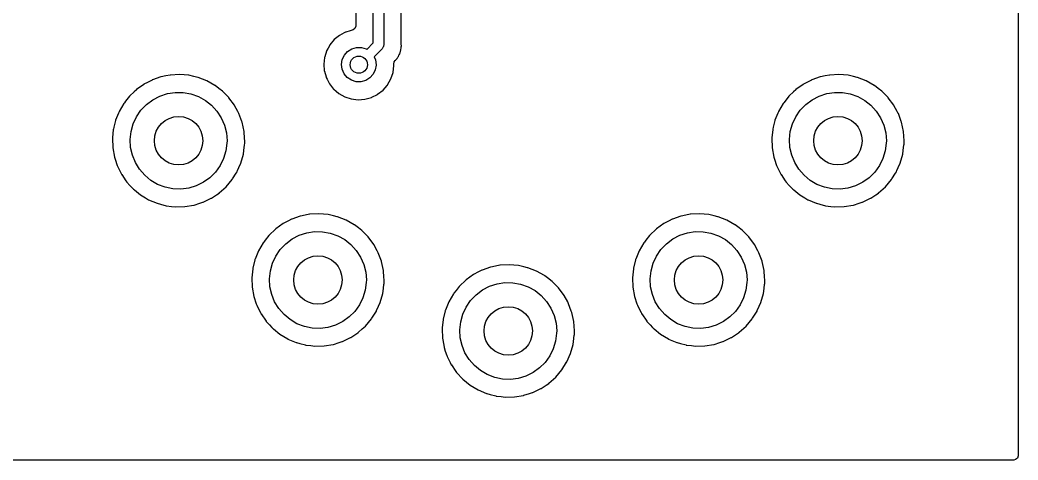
# Model space of a CAD drawing. Extents: x 87 to 209, y -135 to -60.
# Drawn here: x 179.95 to 208.79, y -135.23 to -122.51 of the extents above; entities that cross this region are included whole.
import ezdxf

# ---------------------------------------------------------------- set-up
doc = ezdxf.new("R2010")
doc.units = 0
doc.layers.add('BLACK', color=7, linetype='CONTINUOUS')

msp = doc.modelspace()

# ---------------------------------------------------------------- linework, layer by layer
at = {"layer": 'BLACK', "linetype": 'CONTINUOUS'}
for p, q in [((208.787, -60.1773), (208.787, -135.108)), ((190.156, -123.175), (190.156, -86.6613)), ((190.456, -86.7234), (190.456, -123.237)), ((189.647, -112.77), (189.647, -122.687)), ((190.964, -123.2), (190.964, -118.832)), ((189.483, -122.829), (189.358, -122.865)), ((189.542, -122.811), (189.483, -122.829)), ((189.548, -122.809), (189.542, -122.811)), ((189.542, -122.811), (189.542, -122.811)), ((189.549, -122.809), (189.548, -122.809)), ((189.573, -122.801), (189.549, -122.809)), ((189.627, -122.755), (189.573, -122.801)), ((189.647, -122.687), (189.627, -122.755)), ((189.029, -123.081), (188.902, -123.232)), ((189.183, -122.957), (189.029, -123.081)), ((189.319, -122.886), (189.183, -122.957)), ((189.353, -122.868), (189.319, -122.886)), ((189.358, -122.865), (189.353, -122.868)), ((189.353, -122.868), (189.353, -122.868)), ((188.805, -123.411), (188.753, -123.575)), ((188.807, -123.406), (188.805, -123.411)), ((188.805, -123.411), (188.805, -123.411)), ((188.849, -123.328), (188.807, -123.406)), ((188.899, -123.238), (188.849, -123.328)), ((188.902, -123.232), (188.899, -123.238)), ((188.899, -123.238), (188.899, -123.238)), ((189.32, -123.53), (189.414, -123.424)), ((189.414, -123.424), (189.534, -123.348)), ((189.534, -123.348), (189.67, -123.309)), ((189.67, -123.309), (189.812, -123.31)), ((189.812, -123.31), (189.948, -123.351)), ((189.948, -123.351), (189.967, -123.364)), ((189.967, -123.364), (190.156, -123.175)), ((190.412, -123.343), (190.178, -123.577)), ((190.421, -123.326), (190.412, -123.343)), ((190.435, -123.312), (190.421, -123.326)), ((190.441, -123.293), (190.435, -123.312)), ((190.45, -123.276), (190.441, -123.293)), ((190.456, -123.237), (190.45, -123.256)), ((190.45, -123.256), (190.45, -123.276)), ((190.934, -123.442), (190.943, -123.422)), ((190.943, -123.422), (190.95, -123.377)), ((190.95, -123.377), (190.953, -123.365)), ((190.953, -123.365), (190.962, -123.328)), ((190.962, -123.328), (190.964, -123.32)), ((190.965, -123.212), (190.964, -123.2)), ((190.964, -123.299), (190.966, -123.279)), ((190.964, -123.32), (190.964, -123.299)), ((190.969, -123.258), (190.965, -123.212)), ((190.966, -123.279), (190.968, -123.266)), ((190.968, -123.266), (190.969, -123.258)), ((188.747, -123.594), (188.725, -123.791)), ((188.753, -123.575), (188.747, -123.594)), ((189.238, -123.799), (189.26, -123.659)), ((189.26, -123.659), (189.32, -123.53)), ((190.178, -123.577), (190.218, -123.664)), ((190.218, -123.664), (190.238, -123.805)), ((190.75, -123.789), (190.763, -123.72)), ((190.763, -123.72), (190.786, -123.688)), ((190.786, -123.688), (190.8, -123.674)), ((190.8, -123.674), (190.803, -123.67)), ((190.803, -123.67), (190.811, -123.661)), ((190.811, -123.661), (190.82, -123.652)), ((190.82, -123.652), (190.842, -123.627)), ((190.842, -123.627), (190.847, -123.619)), ((190.847, -123.619), (190.853, -123.609)), ((190.853, -123.609), (190.864, -123.592)), ((190.864, -123.592), (190.872, -123.581)), ((190.872, -123.581), (190.877, -123.575)), ((190.877, -123.575), (190.88, -123.568)), ((190.88, -123.568), (190.895, -123.533)), ((190.895, -123.533), (190.9, -123.522)), ((190.9, -123.522), (190.919, -123.489)), ((190.919, -123.489), (190.923, -123.482)), ((190.919, -123.489), (190.919, -123.489)), ((190.923, -123.482), (190.928, -123.461)), ((190.928, -123.461), (190.934, -123.442)), ((188.725, -123.791), (188.725, -123.797)), ((188.725, -123.797), (188.74, -123.969)), ((188.74, -123.969), (188.741, -123.988)), ((188.741, -123.988), (188.743, -123.994)), ((188.743, -123.994), (188.79, -124.157)), ((189.256, -123.939), (189.238, -123.799)), ((189.314, -124.069), (189.256, -123.939)), ((190.214, -123.957), (190.153, -124.084)), ((190.238, -123.817), (190.214, -123.957)), ((190.238, -123.805), (190.238, -123.817)), ((190.726, -124.029), (190.751, -123.833)), ((190.751, -123.805), (190.75, -123.789)), ((190.751, -123.833), (190.751, -123.805)), ((183.766, -124.249), (183.631, -124.319)), ((183.77, -124.247), (183.766, -124.249)), ((183.766, -124.249), (183.766, -124.249)), ((183.774, -124.245), (183.77, -124.247)), ((184.021, -124.159), (183.774, -124.245)), ((183.774, -124.245), (183.774, -124.245)), ((184.025, -124.157), (184.021, -124.159)), ((184.029, -124.156), (184.025, -124.157)), ((184.158, -124.131), (184.029, -124.156)), ((184.029, -124.156), (184.029, -124.156)), ((184.29, -124.105), (184.158, -124.131)), ((184.294, -124.104), (184.29, -124.105)), ((184.555, -124.09), (184.294, -124.104)), ((184.294, -124.104), (184.294, -124.104)), ((184.56, -124.09), (184.555, -124.09)), ((184.555, -124.09), (184.555, -124.09)), ((184.829, -124.113), (184.56, -124.09)), ((184.975, -124.147), (184.829, -124.113)), ((185.088, -124.173), (184.975, -124.147)), ((185.092, -124.174), (185.088, -124.173)), ((185.088, -124.173), (185.088, -124.173)), ((185.344, -124.272), (185.092, -124.174)), ((185.58, -124.404), (185.344, -124.272)), ((188.79, -124.157), (188.796, -124.178)), ((188.796, -124.178), (188.82, -124.225)), ((188.82, -124.225), (188.86, -124.303)), ((188.86, -124.303), (188.886, -124.354)), ((189.405, -124.178), (189.314, -124.069)), ((189.523, -124.256), (189.405, -124.178)), ((189.658, -124.298), (189.523, -124.256)), ((189.8, -124.301), (189.658, -124.298)), ((189.937, -124.264), (189.8, -124.301)), ((190.057, -124.189), (189.937, -124.264)), ((190.153, -124.084), (190.057, -124.189)), ((190.566, -124.389), (190.664, -124.217)), ((190.664, -124.217), (190.726, -124.029)), ((202.818, -124.249), (202.683, -124.319)), ((202.822, -124.247), (202.818, -124.249)), ((202.818, -124.249), (202.818, -124.249)), ((202.827, -124.245), (202.822, -124.247)), ((203.073, -124.159), (202.827, -124.245)), ((202.827, -124.245), (202.827, -124.245)), ((203.077, -124.157), (203.073, -124.159)), ((203.082, -124.156), (203.077, -124.157)), ((203.211, -124.131), (203.082, -124.156)), ((203.082, -124.156), (203.082, -124.156)), ((203.342, -124.105), (203.211, -124.131)), ((203.347, -124.104), (203.342, -124.105)), ((203.608, -124.09), (203.347, -124.104)), ((203.347, -124.104), (203.347, -124.104)), ((203.612, -124.09), (203.608, -124.09)), ((203.608, -124.09), (203.608, -124.09)), ((203.882, -124.113), (203.612, -124.09)), ((204.028, -124.147), (203.882, -124.113)), ((204.141, -124.173), (204.028, -124.147)), ((204.145, -124.174), (204.141, -124.173)), ((204.141, -124.173), (204.141, -124.173)), ((204.397, -124.272), (204.145, -124.174)), ((204.633, -124.404), (204.397, -124.272)), ((183.244, -124.591), (183.12, -124.709)), ((183.31, -124.529), (183.244, -124.591)), ((183.314, -124.526), (183.31, -124.529)), ((183.526, -124.374), (183.314, -124.526)), ((183.314, -124.526), (183.314, -124.526)), ((183.53, -124.371), (183.526, -124.374)), ((183.526, -124.374), (183.526, -124.374)), ((183.631, -124.319), (183.53, -124.371)), ((185.584, -124.406), (185.58, -124.404)), ((185.691, -124.489), (185.584, -124.406)), ((185.584, -124.406), (185.584, -124.406)), ((185.795, -124.568), (185.691, -124.489)), ((185.859, -124.633), (185.795, -124.568)), ((188.886, -124.354), (189.009, -124.509)), ((189.009, -124.509), (189.014, -124.513)), ((189.014, -124.513), (189.014, -124.513)), ((189.014, -124.513), (189.085, -124.574)), ((189.085, -124.574), (189.16, -124.637)), ((190.281, -124.66), (190.437, -124.539)), ((190.437, -124.539), (190.553, -124.404)), ((190.553, -124.404), (190.562, -124.394)), ((190.562, -124.394), (190.566, -124.389)), ((190.562, -124.394), (190.562, -124.394)), ((202.297, -124.591), (202.173, -124.709)), ((202.363, -124.529), (202.297, -124.591)), ((202.366, -124.526), (202.363, -124.529)), ((202.579, -124.374), (202.366, -124.526)), ((202.366, -124.526), (202.366, -124.526)), ((202.583, -124.371), (202.579, -124.374)), ((202.579, -124.374), (202.579, -124.374)), ((202.683, -124.319), (202.583, -124.371)), ((204.636, -124.406), (204.633, -124.404)), ((204.744, -124.489), (204.636, -124.406)), ((204.636, -124.406), (204.636, -124.406)), ((204.848, -124.568), (204.744, -124.489)), ((204.912, -124.633), (204.848, -124.568)), ((183, -124.86), (182.965, -124.905)), ((183.115, -124.715), (183, -124.86)), ((183.12, -124.709), (183.115, -124.715)), ((183.6, -124.956), (183.784, -124.818)), ((183.784, -124.818), (183.987, -124.712)), ((183.987, -124.712), (184.205, -124.641)), ((184.205, -124.641), (184.432, -124.606)), ((184.432, -124.606), (184.661, -124.609)), ((184.661, -124.609), (184.887, -124.649)), ((184.887, -124.649), (185.104, -124.726)), ((185.104, -124.726), (185.304, -124.837)), ((185.304, -124.837), (185.485, -124.979)), ((185.981, -124.757), (185.859, -124.633)), ((185.985, -124.76), (185.981, -124.757)), ((186.145, -124.978), (185.985, -124.76)), ((189.16, -124.637), (189.332, -124.733)), ((189.332, -124.733), (189.52, -124.795)), ((189.52, -124.795), (189.717, -124.818)), ((189.717, -124.818), (189.723, -124.817)), ((189.723, -124.817), (189.908, -124.803)), ((189.723, -124.817), (189.723, -124.817)), ((189.908, -124.803), (189.908, -124.803)), ((189.908, -124.803), (189.914, -124.803)), ((189.914, -124.803), (190.104, -124.75)), ((190.104, -124.75), (190.11, -124.747)), ((190.11, -124.747), (190.275, -124.663)), ((190.11, -124.747), (190.11, -124.747)), ((190.275, -124.663), (190.281, -124.66)), ((190.275, -124.663), (190.275, -124.663)), ((202.053, -124.86), (202.017, -124.905)), ((202.167, -124.715), (202.053, -124.86)), ((202.173, -124.709), (202.167, -124.715)), ((202.653, -124.956), (202.836, -124.818)), ((202.836, -124.818), (203.04, -124.712)), ((203.04, -124.712), (203.258, -124.641)), ((203.258, -124.641), (203.485, -124.606)), ((203.485, -124.606), (203.714, -124.609)), ((203.714, -124.609), (203.94, -124.649)), ((203.94, -124.649), (204.156, -124.726)), ((204.156, -124.726), (204.357, -124.837)), ((204.357, -124.837), (204.537, -124.979)), ((205.034, -124.757), (204.912, -124.633)), ((205.037, -124.76), (205.034, -124.757)), ((205.198, -124.978), (205.037, -124.76)), ((182.81, -125.165), (182.791, -125.211)), ((182.811, -125.161), (182.81, -125.165)), ((182.814, -125.157), (182.811, -125.161)), ((182.945, -124.931), (182.814, -125.157)), ((182.814, -125.157), (182.814, -125.157)), ((182.947, -124.927), (182.945, -124.931)), ((182.945, -124.931), (182.945, -124.931)), ((182.965, -124.905), (182.947, -124.927)), ((183.312, -125.311), (183.442, -125.122)), ((183.442, -125.122), (183.6, -124.956)), ((185.485, -124.979), (185.639, -125.149)), ((185.639, -125.149), (185.764, -125.341)), ((186.147, -124.981), (186.145, -124.978)), ((186.244, -125.161), (186.147, -124.981)), ((186.147, -124.981), (186.147, -124.981)), ((186.274, -125.215), (186.244, -125.161)), ((201.862, -125.165), (201.844, -125.211)), ((201.864, -125.161), (201.862, -125.165)), ((201.866, -125.157), (201.864, -125.161)), ((201.998, -124.931), (201.866, -125.157)), ((201.866, -125.157), (201.866, -125.157)), ((202, -124.927), (201.998, -124.931)), ((201.998, -124.931), (201.998, -124.931)), ((202.017, -124.905), (202, -124.927)), ((202.365, -125.311), (202.494, -125.122)), ((202.494, -125.122), (202.653, -124.956)), ((204.537, -124.979), (204.691, -125.149)), ((204.691, -125.149), (204.816, -125.341)), ((205.2, -124.981), (205.198, -124.978)), ((205.297, -125.161), (205.2, -124.981)), ((205.2, -124.981), (205.2, -124.981)), ((205.326, -125.215), (205.297, -125.161)), ((182.709, -125.416), (182.661, -125.61)), ((182.71, -125.412), (182.709, -125.416)), ((182.709, -125.416), (182.709, -125.416)), ((182.791, -125.211), (182.71, -125.412)), ((183.216, -125.519), (183.312, -125.311)), ((185.764, -125.341), (185.855, -125.552)), ((186.275, -125.22), (186.274, -125.215)), ((186.359, -125.446), (186.275, -125.22)), ((186.367, -125.469), (186.359, -125.446)), ((201.761, -125.416), (201.713, -125.61)), ((201.763, -125.412), (201.761, -125.416)), ((201.761, -125.416), (201.761, -125.416)), ((201.844, -125.211), (201.763, -125.412)), ((202.268, -125.519), (202.365, -125.311)), ((204.816, -125.341), (204.908, -125.552)), ((205.328, -125.22), (205.326, -125.215)), ((205.411, -125.446), (205.328, -125.22)), ((205.42, -125.469), (205.411, -125.446)), ((182.644, -125.678), (182.62, -125.92)), ((182.645, -125.674), (182.644, -125.678)), ((182.644, -125.678), (182.644, -125.678)), ((182.661, -125.61), (182.645, -125.674)), ((183.13, -125.969), (183.155, -125.74)), ((183.155, -125.74), (183.216, -125.519)), ((185.855, -125.552), (185.911, -125.774)), ((186.424, -125.733), (186.367, -125.469)), ((186.439, -125.943), (186.424, -125.733)), ((201.697, -125.678), (201.672, -125.92)), ((201.713, -125.61), (201.697, -125.674)), ((201.697, -125.674), (201.697, -125.678)), ((201.697, -125.678), (201.697, -125.678)), ((202.183, -125.969), (202.207, -125.74)), ((202.207, -125.74), (202.268, -125.519)), ((204.908, -125.552), (204.963, -125.774)), ((205.477, -125.733), (205.42, -125.469)), ((205.496, -126.003), (205.477, -125.733)), ((182.62, -125.92), (182.617, -125.943)), ((182.617, -125.943), (182.617, -125.947)), ((182.617, -125.947), (182.627, -126.194)), ((183.143, -126.198), (183.13, -125.969)), ((185.911, -125.774), (185.93, -126.003)), ((185.93, -126.003), (185.928, -126.071)), ((186.443, -126.003), (186.439, -125.943)), ((186.441, -126.085), (186.443, -126.006)), ((186.443, -126.006), (186.443, -126.003)), ((186.443, -126.006), (186.443, -126.006)), ((201.672, -125.92), (201.67, -125.943)), ((201.67, -125.943), (201.67, -125.947)), ((201.67, -125.947), (201.68, -126.194)), ((202.196, -126.198), (202.183, -125.969)), ((204.963, -125.774), (204.982, -126.003)), ((204.982, -126.003), (204.981, -126.071)), ((205.493, -126.085), (205.496, -126.006)), ((205.496, -126.006), (205.496, -126.003)), ((205.496, -126.006), (205.496, -126.006)), ((182.627, -126.194), (182.628, -126.213)), ((182.628, -126.213), (182.676, -126.479)), ((183.194, -126.421), (183.143, -126.198)), ((185.898, -126.299), (185.831, -126.518)), ((185.928, -126.071), (185.898, -126.299)), ((186.403, -126.391), (186.418, -126.283)), ((186.418, -126.283), (186.439, -126.126)), ((186.439, -126.123), (186.441, -126.085)), ((186.439, -126.126), (186.439, -126.123)), ((186.439, -126.126), (186.439, -126.126)), ((201.68, -126.194), (201.68, -126.213)), ((201.68, -126.213), (201.729, -126.479)), ((202.246, -126.421), (202.196, -126.198)), ((204.951, -126.299), (204.884, -126.518)), ((204.981, -126.071), (204.951, -126.299)), ((205.456, -126.391), (205.47, -126.283)), ((205.47, -126.283), (205.491, -126.126)), ((205.491, -126.126), (205.492, -126.123)), ((205.491, -126.126), (205.491, -126.126)), ((205.492, -126.123), (205.493, -126.085)), ((182.676, -126.479), (182.697, -126.54)), ((182.697, -126.54), (182.758, -126.724)), ((183.28, -126.634), (183.194, -126.421)), ((185.831, -126.518), (185.73, -126.724)), ((186.33, -126.651), (186.403, -126.391)), ((201.729, -126.479), (201.75, -126.54)), ((201.75, -126.54), (201.811, -126.724)), ((202.333, -126.634), (202.246, -126.421)), ((204.884, -126.518), (204.782, -126.724)), ((205.383, -126.651), (205.456, -126.391)), ((182.758, -126.724), (182.762, -126.735)), ((182.762, -126.735), (182.786, -126.782)), ((182.786, -126.782), (182.88, -126.971)), ((183.4, -126.83), (183.28, -126.634)), ((183.55, -127.003), (183.4, -126.83)), ((185.73, -126.724), (185.596, -126.91)), ((186.195, -126.94), (186.221, -126.898)), ((186.221, -126.898), (186.236, -126.864)), ((186.236, -126.864), (186.272, -126.781)), ((186.272, -126.781), (186.33, -126.651)), ((201.811, -126.724), (201.815, -126.735)), ((201.815, -126.735), (201.838, -126.782)), ((201.838, -126.782), (201.932, -126.971)), ((202.453, -126.83), (202.333, -126.634)), ((202.603, -127.003), (202.453, -126.83)), ((204.782, -126.724), (204.648, -126.91)), ((205.247, -126.94), (205.273, -126.898)), ((205.273, -126.898), (205.288, -126.864)), ((205.288, -126.864), (205.325, -126.781)), ((205.325, -126.781), (205.383, -126.651)), ((182.88, -126.971), (182.883, -126.977)), ((182.883, -126.977), (182.885, -126.98)), ((182.885, -126.98), (183.008, -127.158)), ((183.008, -127.158), (183.036, -127.199)), ((183.727, -127.15), (183.55, -127.003)), ((183.925, -127.265), (183.727, -127.15)), ((185.433, -127.072), (185.247, -127.205)), ((185.596, -126.91), (185.433, -127.072)), ((185.904, -127.334), (186.078, -127.127)), ((186.078, -127.127), (186.09, -127.107)), ((186.09, -127.107), (186.195, -126.94)), ((201.932, -126.971), (201.935, -126.977)), ((201.935, -126.977), (201.938, -126.98)), ((201.938, -126.98), (202.06, -127.158)), ((202.06, -127.158), (202.089, -127.199)), ((202.779, -127.15), (202.603, -127.003)), ((202.977, -127.265), (202.779, -127.15)), ((204.486, -127.072), (204.299, -127.205)), ((204.648, -126.91), (204.486, -127.072)), ((204.956, -127.334), (205.13, -127.127)), ((205.13, -127.127), (205.143, -127.107)), ((205.143, -127.107), (205.247, -126.94)), ((183.036, -127.199), (183.125, -127.295)), ((183.125, -127.295), (183.21, -127.386)), ((183.21, -127.386), (183.22, -127.398)), ((183.22, -127.398), (183.223, -127.4)), ((183.223, -127.4), (183.223, -127.4)), ((183.223, -127.4), (183.251, -127.423)), ((183.251, -127.423), (183.43, -127.568)), ((184.139, -127.347), (183.925, -127.265)), ((184.364, -127.393), (184.139, -127.347)), ((184.593, -127.401), (184.364, -127.393)), ((184.821, -127.372), (184.593, -127.401)), ((185.041, -127.306), (184.821, -127.372)), ((185.247, -127.205), (185.041, -127.306)), ((185.706, -127.512), (185.9, -127.337)), ((185.9, -127.337), (185.904, -127.334)), ((202.089, -127.199), (202.178, -127.295)), ((202.178, -127.295), (202.262, -127.386)), ((202.262, -127.386), (202.272, -127.398)), ((202.272, -127.398), (202.276, -127.4)), ((202.276, -127.4), (202.276, -127.4)), ((202.276, -127.4), (202.304, -127.423)), ((202.304, -127.423), (202.482, -127.568)), ((203.192, -127.347), (202.977, -127.265)), ((203.417, -127.393), (203.192, -127.347)), ((203.646, -127.401), (203.417, -127.393)), ((203.873, -127.372), (203.646, -127.401)), ((204.093, -127.306), (203.873, -127.372)), ((204.299, -127.205), (204.093, -127.306)), ((204.758, -127.512), (204.953, -127.337)), ((204.953, -127.337), (204.956, -127.334)), ((183.43, -127.568), (183.433, -127.571)), ((183.433, -127.571), (183.433, -127.571)), ((183.433, -127.571), (183.577, -127.657)), ((183.577, -127.657), (183.661, -127.708)), ((183.661, -127.708), (183.665, -127.709)), ((183.665, -127.709), (183.665, -127.709)), ((183.665, -127.709), (183.906, -127.811)), ((185.238, -127.78), (185.474, -127.667)), ((185.474, -127.667), (185.478, -127.665)), ((185.474, -127.667), (185.474, -127.667)), ((185.478, -127.665), (185.626, -127.565)), ((185.626, -127.565), (185.699, -127.517)), ((185.699, -127.517), (185.702, -127.515)), ((185.699, -127.517), (185.699, -127.517)), ((185.702, -127.515), (185.706, -127.512)), ((185.706, -127.512), (185.706, -127.512)), ((202.482, -127.568), (202.486, -127.571)), ((202.486, -127.571), (202.486, -127.571)), ((202.486, -127.571), (202.63, -127.657)), ((202.63, -127.657), (202.714, -127.708)), ((202.714, -127.708), (202.718, -127.709)), ((202.718, -127.709), (202.718, -127.709)), ((202.718, -127.709), (202.958, -127.811)), ((204.291, -127.78), (204.526, -127.667)), ((204.526, -127.667), (204.53, -127.665)), ((204.526, -127.667), (204.526, -127.667)), ((204.53, -127.665), (204.679, -127.565)), ((204.679, -127.565), (204.751, -127.517)), ((204.751, -127.517), (204.755, -127.515)), ((204.751, -127.517), (204.751, -127.517)), ((204.755, -127.515), (204.758, -127.512)), ((204.758, -127.512), (204.758, -127.512)), ((183.906, -127.811), (183.906, -127.811)), ((183.906, -127.811), (183.91, -127.813)), ((183.91, -127.813), (184.006, -127.839)), ((184.006, -127.839), (184.167, -127.881)), ((184.167, -127.881), (184.167, -127.881)), ((184.167, -127.881), (184.171, -127.882)), ((184.171, -127.882), (184.176, -127.883)), ((184.176, -127.883), (184.176, -127.883)), ((184.176, -127.883), (184.325, -127.9)), ((184.325, -127.9), (184.44, -127.914)), ((184.44, -127.914), (184.71, -127.908)), ((184.71, -127.908), (184.714, -127.907)), ((184.714, -127.907), (184.972, -127.864)), ((184.714, -127.907), (184.714, -127.907)), ((184.972, -127.864), (184.976, -127.863)), ((184.972, -127.864), (184.972, -127.864)), ((184.976, -127.863), (185.145, -127.81)), ((185.145, -127.81), (185.23, -127.783)), ((185.23, -127.783), (185.234, -127.782)), ((185.23, -127.783), (185.23, -127.783)), ((185.234, -127.782), (185.238, -127.78)), ((185.238, -127.78), (185.238, -127.78)), ((202.958, -127.811), (202.958, -127.811)), ((202.958, -127.811), (202.963, -127.813)), ((202.963, -127.813), (203.059, -127.839)), ((203.059, -127.839), (203.219, -127.881)), ((203.219, -127.881), (203.219, -127.881)), ((203.219, -127.881), (203.224, -127.882)), ((203.224, -127.882), (203.228, -127.883)), ((203.228, -127.883), (203.228, -127.883)), ((203.228, -127.883), (203.377, -127.9)), ((203.377, -127.9), (203.492, -127.914)), ((203.492, -127.914), (203.762, -127.908)), ((203.762, -127.908), (203.767, -127.907)), ((203.767, -127.907), (204.025, -127.864)), ((203.767, -127.907), (203.767, -127.907)), ((204.025, -127.864), (204.029, -127.863)), ((204.025, -127.864), (204.025, -127.864)), ((204.029, -127.863), (204.197, -127.81)), ((204.197, -127.81), (204.282, -127.783)), ((204.282, -127.783), (204.287, -127.782)), ((204.282, -127.783), (204.282, -127.783)), ((204.287, -127.782), (204.291, -127.78)), ((204.291, -127.78), (204.291, -127.78)), ((187.71, -128.318), (187.556, -128.398)), ((187.792, -128.275), (187.71, -128.318)), ((187.796, -128.273), (187.792, -128.275)), ((187.792, -128.275), (187.792, -128.275)), ((187.8, -128.272), (187.796, -128.273)), ((188.047, -128.185), (187.8, -128.272)), ((187.8, -128.272), (187.8, -128.272)), ((188.051, -128.184), (188.047, -128.185)), ((188.055, -128.183), (188.051, -128.184)), ((188.185, -128.157), (188.055, -128.183)), ((188.055, -128.183), (188.055, -128.183)), ((188.316, -128.131), (188.185, -128.157)), ((188.321, -128.131), (188.316, -128.131)), ((188.582, -128.116), (188.321, -128.131)), ((188.321, -128.131), (188.321, -128.131)), ((188.586, -128.116), (188.582, -128.116)), ((188.582, -128.116), (188.582, -128.116)), ((188.855, -128.139), (188.586, -128.116)), ((189.009, -128.175), (188.855, -128.139)), ((189.114, -128.199), (189.009, -128.175)), ((189.119, -128.2), (189.114, -128.199)), ((189.114, -128.199), (189.114, -128.199)), ((189.371, -128.298), (189.119, -128.2)), ((189.606, -128.43), (189.371, -128.298)), ((198.71, -128.318), (198.556, -128.398)), ((198.792, -128.275), (198.71, -128.318)), ((198.796, -128.273), (198.792, -128.275)), ((198.792, -128.275), (198.792, -128.275)), ((198.8, -128.272), (198.796, -128.273)), ((199.047, -128.185), (198.8, -128.272)), ((198.8, -128.272), (198.8, -128.272)), ((199.051, -128.184), (199.047, -128.185)), ((199.055, -128.183), (199.051, -128.184)), ((199.185, -128.157), (199.055, -128.183)), ((199.055, -128.183), (199.055, -128.183)), ((199.316, -128.131), (199.185, -128.157)), ((199.321, -128.131), (199.316, -128.131)), ((199.582, -128.116), (199.321, -128.131)), ((199.321, -128.131), (199.321, -128.131)), ((199.586, -128.116), (199.582, -128.116)), ((199.582, -128.116), (199.582, -128.116)), ((199.855, -128.139), (199.586, -128.116)), ((200.009, -128.175), (199.855, -128.139)), ((200.114, -128.199), (200.009, -128.175)), ((200.119, -128.2), (200.114, -128.199)), ((200.114, -128.199), (200.114, -128.199)), ((200.371, -128.298), (200.119, -128.2)), ((200.606, -128.43), (200.371, -128.298)), ((187.336, -128.555), (187.141, -128.741)), ((187.34, -128.552), (187.336, -128.555)), ((187.553, -128.4), (187.34, -128.552)), ((187.34, -128.552), (187.34, -128.552)), ((187.556, -128.398), (187.553, -128.4)), ((187.553, -128.4), (187.553, -128.4)), ((189.61, -128.433), (189.606, -128.43)), ((189.732, -128.525), (189.61, -128.433)), ((189.61, -128.433), (189.61, -128.433)), ((189.821, -128.594), (189.732, -128.525)), ((189.856, -128.629), (189.821, -128.594)), ((190.006, -128.782), (189.856, -128.629)), ((198.336, -128.555), (198.141, -128.741)), ((198.34, -128.552), (198.336, -128.555)), ((198.553, -128.4), (198.34, -128.552)), ((198.34, -128.552), (198.34, -128.552)), ((198.556, -128.398), (198.553, -128.4)), ((198.553, -128.4), (198.553, -128.4)), ((200.61, -128.433), (200.606, -128.43)), ((200.732, -128.525), (200.61, -128.433)), ((200.61, -128.433), (200.61, -128.433)), ((200.821, -128.594), (200.732, -128.525)), ((200.856, -128.629), (200.821, -128.594)), ((201.006, -128.782), (200.856, -128.629)), ((187.031, -128.881), (186.989, -128.934)), ((187.141, -128.741), (187.031, -128.881)), ((187.627, -128.982), (187.81, -128.844)), ((187.81, -128.844), (188.013, -128.738)), ((188.013, -128.738), (188.232, -128.667)), ((188.232, -128.667), (188.458, -128.632)), ((188.458, -128.632), (188.688, -128.635)), ((188.688, -128.635), (188.914, -128.676)), ((188.914, -128.676), (189.13, -128.752)), ((189.13, -128.752), (189.331, -128.863)), ((189.331, -128.863), (189.511, -129.005)), ((190.011, -128.786), (190.006, -128.782)), ((190.172, -129.004), (190.011, -128.786)), ((198.031, -128.881), (197.989, -128.934)), ((198.141, -128.741), (198.031, -128.881)), ((198.627, -128.982), (198.81, -128.844)), ((198.81, -128.844), (199.013, -128.738)), ((199.013, -128.738), (199.232, -128.667)), ((199.232, -128.667), (199.458, -128.632)), ((199.458, -128.632), (199.688, -128.635)), ((199.688, -128.635), (199.914, -128.676)), ((199.914, -128.676), (200.13, -128.752)), ((200.13, -128.752), (200.331, -128.863)), ((200.331, -128.863), (200.511, -129.005)), ((201.011, -128.786), (201.006, -128.782)), ((201.172, -129.004), (201.011, -128.786)), ((186.836, -129.191), (186.74, -129.429)), ((186.838, -129.187), (186.836, -129.191)), ((186.84, -129.183), (186.838, -129.187)), ((186.971, -128.957), (186.84, -129.183)), ((186.84, -129.183), (186.84, -129.183)), ((186.973, -128.954), (186.971, -128.957)), ((186.971, -128.957), (186.971, -128.957)), ((186.989, -128.934), (186.973, -128.954)), ((187.339, -129.338), (187.468, -129.148)), ((187.468, -129.148), (187.627, -128.982)), ((189.511, -129.005), (189.665, -129.175)), ((189.665, -129.175), (189.79, -129.368)), ((190.174, -129.008), (190.172, -129.004)), ((190.271, -129.187), (190.174, -129.008)), ((190.174, -129.008), (190.174, -129.008)), ((190.3, -129.242), (190.271, -129.187)), ((197.836, -129.191), (197.74, -129.429)), ((197.838, -129.187), (197.836, -129.191)), ((197.84, -129.183), (197.838, -129.187)), ((197.971, -128.957), (197.84, -129.183)), ((197.84, -129.183), (197.84, -129.183)), ((197.973, -128.954), (197.971, -128.957)), ((197.971, -128.957), (197.971, -128.957)), ((197.989, -128.934), (197.973, -128.954)), ((198.339, -129.338), (198.468, -129.148)), ((198.468, -129.148), (198.627, -128.982)), ((200.511, -129.005), (200.665, -129.175)), ((200.665, -129.175), (200.79, -129.368)), ((201.174, -129.008), (201.172, -129.004)), ((201.271, -129.187), (201.174, -129.008)), ((201.174, -129.008), (201.174, -129.008)), ((201.3, -129.242), (201.271, -129.187)), ((186.735, -129.442), (186.674, -129.688)), ((186.736, -129.438), (186.735, -129.442)), ((186.735, -129.442), (186.735, -129.442)), ((186.74, -129.429), (186.736, -129.438)), ((187.242, -129.546), (187.339, -129.338)), ((189.79, -129.368), (189.881, -129.578)), ((190.301, -129.246), (190.3, -129.242)), ((190.389, -129.485), (190.301, -129.246)), ((190.393, -129.495), (190.389, -129.485)), ((190.45, -129.759), (190.393, -129.495)), ((197.735, -129.442), (197.674, -129.688)), ((197.736, -129.438), (197.735, -129.442)), ((197.735, -129.442), (197.735, -129.442)), ((197.74, -129.429), (197.736, -129.438)), ((198.242, -129.546), (198.339, -129.338)), ((200.79, -129.368), (200.881, -129.578)), ((201.301, -129.246), (201.3, -129.242)), ((201.389, -129.485), (201.301, -129.246)), ((201.393, -129.495), (201.389, -129.485)), ((201.45, -129.759), (201.393, -129.495)), ((186.671, -129.705), (186.644, -129.965)), ((186.674, -129.688), (186.671, -129.7)), ((186.671, -129.7), (186.671, -129.705)), ((186.671, -129.705), (186.671, -129.705)), ((187.156, -129.995), (187.181, -129.767)), ((187.181, -129.767), (187.242, -129.546)), ((189.881, -129.578), (189.937, -129.8)), ((190.451, -129.764), (190.45, -129.759)), ((190.464, -129.951), (190.451, -129.764)), ((193.292, -129.749), (193.198, -129.798)), ((193.296, -129.747), (193.292, -129.749)), ((193.292, -129.749), (193.292, -129.749)), ((193.3, -129.745), (193.296, -129.747)), ((193.547, -129.659), (193.3, -129.745)), ((193.3, -129.745), (193.3, -129.745)), ((193.551, -129.657), (193.547, -129.659)), ((193.555, -129.656), (193.551, -129.657)), ((193.685, -129.631), (193.555, -129.656)), ((193.555, -129.656), (193.555, -129.656)), ((193.816, -129.605), (193.685, -129.631)), ((193.821, -129.604), (193.816, -129.605)), ((194.082, -129.59), (193.821, -129.604)), ((193.821, -129.604), (193.821, -129.604)), ((194.086, -129.59), (194.082, -129.59)), ((194.082, -129.59), (194.082, -129.59)), ((194.355, -129.613), (194.086, -129.59)), ((194.509, -129.649), (194.355, -129.613)), ((194.614, -129.673), (194.509, -129.649)), ((194.619, -129.674), (194.614, -129.673)), ((194.614, -129.673), (194.614, -129.673)), ((194.871, -129.772), (194.619, -129.674)), ((195.106, -129.904), (194.871, -129.772)), ((197.671, -129.705), (197.644, -129.965)), ((197.674, -129.688), (197.671, -129.7)), ((197.671, -129.7), (197.671, -129.705)), ((197.671, -129.705), (197.671, -129.705)), ((198.156, -129.995), (198.181, -129.767)), ((198.181, -129.767), (198.242, -129.546)), ((200.881, -129.578), (200.937, -129.8)), ((201.451, -129.764), (201.45, -129.759)), ((201.464, -129.951), (201.451, -129.764)), ((186.644, -129.965), (186.644, -129.969)), ((186.644, -129.969), (186.644, -129.976)), ((186.644, -129.976), (186.654, -130.227)), ((187.17, -130.224), (187.156, -129.995)), ((189.937, -129.8), (189.956, -130.029)), ((189.956, -130.029), (189.954, -130.097)), ((190.469, -130.029), (190.464, -129.951)), ((190.467, -130.093), (190.469, -130.032)), ((190.469, -130.032), (190.469, -130.029)), ((190.469, -130.032), (190.469, -130.032)), ((192.823, -130.041), (192.66, -130.197)), ((192.836, -130.029), (192.823, -130.041)), ((192.84, -130.026), (192.836, -130.029)), ((193.053, -129.874), (192.84, -130.026)), ((192.84, -130.026), (192.84, -130.026)), ((193.056, -129.871), (193.053, -129.874)), ((193.053, -129.874), (193.053, -129.874)), ((193.198, -129.798), (193.056, -129.871)), ((195.11, -129.906), (195.106, -129.904)), ((195.192, -129.969), (195.11, -129.906)), ((195.11, -129.906), (195.11, -129.906)), ((195.193, -129.969), (195.192, -129.969)), ((195.321, -130.068), (195.193, -129.969)), ((195.418, -130.166), (195.321, -130.068)), ((197.644, -129.965), (197.644, -129.969)), ((197.644, -129.969), (197.644, -129.976)), ((197.644, -129.976), (197.654, -130.227)), ((198.17, -130.224), (198.156, -129.995)), ((200.937, -129.8), (200.956, -130.029)), ((200.956, -130.029), (200.954, -130.097)), ((201.469, -130.029), (201.464, -129.951)), ((201.467, -130.093), (201.469, -130.032)), ((201.469, -130.032), (201.469, -130.029)), ((201.469, -130.032), (201.469, -130.032)), ((186.654, -130.227), (186.654, -130.239)), ((186.654, -130.239), (186.703, -130.505)), ((187.22, -130.448), (187.17, -130.224)), ((189.924, -130.325), (189.858, -130.544)), ((189.954, -130.097), (189.924, -130.325)), ((190.43, -130.417), (190.449, -130.271)), ((190.449, -130.271), (190.465, -130.152)), ((190.465, -130.152), (190.466, -130.149)), ((190.465, -130.152), (190.465, -130.152)), ((190.466, -130.149), (190.467, -130.093)), ((192.548, -130.333), (192.485, -130.413)), ((192.641, -130.215), (192.548, -130.333)), ((192.66, -130.197), (192.641, -130.215)), ((193.127, -130.456), (193.31, -130.318)), ((193.31, -130.318), (193.513, -130.212)), ((193.513, -130.212), (193.732, -130.141)), ((193.732, -130.141), (193.958, -130.106)), ((193.958, -130.106), (194.188, -130.109)), ((194.188, -130.109), (194.414, -130.149)), ((194.414, -130.149), (194.63, -130.226)), ((194.63, -130.226), (194.831, -130.337)), ((194.831, -130.337), (195.011, -130.479)), ((195.49, -130.239), (195.418, -130.166)), ((195.511, -130.26), (195.49, -130.239)), ((195.672, -130.478), (195.511, -130.26)), ((197.654, -130.227), (197.654, -130.239)), ((197.654, -130.239), (197.703, -130.505)), ((198.22, -130.448), (198.17, -130.224)), ((200.924, -130.325), (200.858, -130.544)), ((200.954, -130.097), (200.924, -130.325)), ((201.43, -130.417), (201.449, -130.271)), ((201.449, -130.271), (201.465, -130.152)), ((201.465, -130.152), (201.466, -130.149)), ((201.465, -130.152), (201.465, -130.152)), ((201.466, -130.149), (201.467, -130.093)), ((186.703, -130.505), (186.704, -130.509)), ((186.704, -130.509), (186.773, -130.715)), ((187.306, -130.66), (187.22, -130.448)), ((189.858, -130.544), (189.756, -130.75)), ((190.356, -130.677), (190.43, -130.417)), ((192.471, -130.431), (192.34, -130.657)), ((192.473, -130.427), (192.471, -130.431)), ((192.471, -130.431), (192.471, -130.431)), ((192.485, -130.413), (192.473, -130.427)), ((192.839, -130.811), (192.968, -130.622)), ((192.968, -130.622), (193.127, -130.456)), ((195.011, -130.479), (195.165, -130.649)), ((195.165, -130.649), (195.29, -130.841)), ((195.674, -130.481), (195.672, -130.478)), ((195.773, -130.665), (195.674, -130.481)), ((195.674, -130.481), (195.674, -130.481)), ((197.703, -130.505), (197.704, -130.509)), ((197.704, -130.509), (197.773, -130.715)), ((198.306, -130.66), (198.22, -130.448)), ((200.858, -130.544), (200.756, -130.75)), ((201.356, -130.677), (201.43, -130.417)), ((186.773, -130.715), (186.788, -130.761)), ((186.788, -130.761), (186.79, -130.765)), ((186.79, -130.765), (186.892, -130.969)), ((187.426, -130.856), (187.306, -130.66)), ((187.576, -131.029), (187.426, -130.856)), ((189.622, -130.936), (189.46, -131.098)), ((189.756, -130.75), (189.622, -130.936)), ((190.116, -131.135), (190.245, -130.928)), ((190.245, -130.928), (190.247, -130.924)), ((190.245, -130.928), (190.245, -130.928)), ((190.247, -130.924), (190.251, -130.915)), ((190.251, -130.915), (190.307, -130.79)), ((190.307, -130.79), (190.356, -130.677)), ((192.235, -130.916), (192.175, -131.159)), ((192.236, -130.912), (192.235, -130.916)), ((192.235, -130.916), (192.235, -130.916)), ((192.24, -130.902), (192.236, -130.912)), ((192.336, -130.665), (192.24, -130.902)), ((192.338, -130.661), (192.336, -130.665)), ((192.34, -130.657), (192.338, -130.661)), ((192.34, -130.657), (192.34, -130.657)), ((192.742, -131.019), (192.839, -130.811)), ((195.29, -130.841), (195.381, -131.052)), ((195.8, -130.715), (195.773, -130.665)), ((195.801, -130.72), (195.8, -130.715)), ((195.878, -130.927), (195.801, -130.72)), ((195.893, -130.969), (195.878, -130.927)), ((197.773, -130.715), (197.788, -130.761)), ((197.788, -130.761), (197.79, -130.765)), ((197.79, -130.765), (197.892, -130.969)), ((198.426, -130.856), (198.306, -130.66)), ((198.576, -131.029), (198.426, -130.856)), ((200.622, -130.936), (200.46, -131.098)), ((200.756, -130.75), (200.622, -130.936)), ((201.116, -131.135), (201.245, -130.928)), ((201.245, -130.928), (201.247, -130.924)), ((201.245, -130.928), (201.245, -130.928)), ((201.247, -130.924), (201.251, -130.915)), ((201.251, -130.915), (201.307, -130.79)), ((201.307, -130.79), (201.356, -130.677)), ((186.892, -130.969), (186.909, -131.003)), ((186.909, -131.003), (186.912, -131.007)), ((186.912, -131.007), (187.057, -131.217)), ((187.057, -131.217), (187.063, -131.225)), ((187.063, -131.225), (187.153, -131.323)), ((187.753, -131.176), (187.576, -131.029)), ((187.951, -131.292), (187.753, -131.176)), ((189.46, -131.098), (189.273, -131.232)), ((189.93, -131.361), (190.104, -131.154)), ((190.104, -131.154), (190.116, -131.135)), ((192.171, -131.178), (192.148, -131.4)), ((192.175, -131.159), (192.171, -131.174)), ((192.171, -131.174), (192.171, -131.178)), ((192.171, -131.178), (192.171, -131.178)), ((192.681, -131.24), (192.742, -131.019)), ((195.381, -131.052), (195.437, -131.274)), ((195.95, -131.233), (195.893, -130.969)), ((197.892, -130.969), (197.909, -131.003)), ((197.909, -131.003), (197.912, -131.007)), ((197.912, -131.007), (198.057, -131.217)), ((198.057, -131.217), (198.063, -131.225)), ((198.063, -131.225), (198.153, -131.323)), ((198.753, -131.176), (198.576, -131.029)), ((198.951, -131.292), (198.753, -131.176)), ((200.46, -131.098), (200.273, -131.232)), ((200.93, -131.361), (201.104, -131.154)), ((201.104, -131.154), (201.116, -131.135)), ((187.153, -131.323), (187.228, -131.404)), ((187.228, -131.404), (187.246, -131.424)), ((187.246, -131.424), (187.25, -131.427)), ((187.25, -131.427), (187.25, -131.427)), ((187.25, -131.427), (187.269, -131.443)), ((187.269, -131.443), (187.456, -131.595)), ((188.165, -131.373), (187.951, -131.292)), ((188.39, -131.419), (188.165, -131.373)), ((188.62, -131.428), (188.39, -131.419)), ((188.847, -131.398), (188.62, -131.428)), ((189.067, -131.333), (188.847, -131.398)), ((189.273, -131.232), (189.067, -131.333)), ((189.732, -131.538), (189.838, -131.443)), ((189.838, -131.443), (189.927, -131.364)), ((189.927, -131.364), (189.93, -131.361)), ((192.148, -131.4), (192.144, -131.443)), ((192.144, -131.443), (192.144, -131.447)), ((192.144, -131.447), (192.154, -131.699)), ((192.656, -131.469), (192.681, -131.24)), ((192.67, -131.698), (192.656, -131.469)), ((195.437, -131.274), (195.456, -131.503)), ((195.456, -131.503), (195.454, -131.571)), ((195.969, -131.503), (195.95, -131.233)), ((195.966, -131.62), (195.969, -131.506)), ((195.969, -131.506), (195.969, -131.503)), ((195.969, -131.506), (195.969, -131.506)), ((198.153, -131.323), (198.228, -131.404)), ((198.228, -131.404), (198.246, -131.424)), ((198.246, -131.424), (198.25, -131.427)), ((198.25, -131.427), (198.25, -131.427)), ((198.25, -131.427), (198.269, -131.443)), ((198.269, -131.443), (198.456, -131.595)), ((199.165, -131.373), (198.951, -131.292)), ((199.39, -131.419), (199.165, -131.373)), ((199.62, -131.428), (199.39, -131.419)), ((199.847, -131.398), (199.62, -131.428)), ((200.067, -131.333), (199.847, -131.398)), ((200.273, -131.232), (200.067, -131.333)), ((200.732, -131.538), (200.927, -131.364)), ((200.927, -131.364), (200.93, -131.361)), ((187.456, -131.595), (187.46, -131.597)), ((187.46, -131.597), (187.46, -131.597)), ((187.46, -131.597), (187.57, -131.663)), ((187.57, -131.663), (187.687, -131.734)), ((187.687, -131.734), (187.691, -131.736)), ((187.691, -131.736), (187.691, -131.736)), ((187.691, -131.736), (187.932, -131.838)), ((189.264, -131.806), (189.5, -131.693)), ((189.5, -131.693), (189.504, -131.691)), ((189.5, -131.693), (189.5, -131.693)), ((189.504, -131.691), (189.706, -131.556)), ((189.706, -131.556), (189.725, -131.543)), ((189.725, -131.543), (189.729, -131.541)), ((189.725, -131.543), (189.725, -131.543)), ((189.729, -131.541), (189.732, -131.538)), ((189.732, -131.538), (189.732, -131.538)), ((192.154, -131.699), (192.154, -131.713)), ((192.154, -131.713), (192.163, -131.762)), ((192.163, -131.762), (192.201, -131.969)), ((192.72, -131.921), (192.67, -131.698)), ((195.424, -131.799), (195.358, -132.018)), ((195.454, -131.571), (195.424, -131.799)), ((195.941, -131.808), (195.965, -131.626)), ((195.965, -131.626), (195.966, -131.623)), ((195.965, -131.626), (195.965, -131.626)), ((195.966, -131.623), (195.966, -131.62)), ((198.456, -131.595), (198.46, -131.597)), ((198.46, -131.597), (198.46, -131.597)), ((198.46, -131.597), (198.57, -131.663)), ((198.57, -131.663), (198.687, -131.734)), ((198.687, -131.734), (198.691, -131.736)), ((198.691, -131.736), (198.691, -131.736)), ((198.691, -131.736), (198.932, -131.838)), ((200.264, -131.806), (200.5, -131.693)), ((200.5, -131.693), (200.504, -131.691)), ((200.5, -131.693), (200.5, -131.693)), ((200.504, -131.691), (200.706, -131.556)), ((200.706, -131.556), (200.725, -131.543)), ((200.725, -131.543), (200.729, -131.541)), ((200.725, -131.543), (200.725, -131.543)), ((200.729, -131.541), (200.732, -131.538)), ((200.732, -131.538), (200.732, -131.538)), ((187.932, -131.838), (187.932, -131.838)), ((187.932, -131.838), (187.936, -131.839)), ((187.936, -131.839), (188.032, -131.865)), ((188.032, -131.865), (188.193, -131.907)), ((188.193, -131.907), (188.193, -131.907)), ((188.193, -131.907), (188.197, -131.909)), ((188.197, -131.909), (188.202, -131.909)), ((188.202, -131.909), (188.202, -131.909)), ((188.202, -131.909), (188.351, -131.927)), ((188.351, -131.927), (188.466, -131.94)), ((188.466, -131.94), (188.736, -131.934)), ((188.736, -131.934), (188.74, -131.933)), ((188.74, -131.933), (188.998, -131.89)), ((188.74, -131.933), (188.74, -131.933)), ((188.998, -131.89), (188.998, -131.89)), ((188.998, -131.89), (189.003, -131.89)), ((189.003, -131.89), (189.171, -131.836)), ((189.171, -131.836), (189.256, -131.809)), ((189.256, -131.809), (189.26, -131.808)), ((189.256, -131.809), (189.256, -131.809)), ((189.26, -131.808), (189.264, -131.806)), ((189.264, -131.806), (189.264, -131.806)), ((192.201, -131.969), (192.203, -131.979)), ((192.203, -131.979), (192.237, -132.082)), ((192.237, -132.082), (192.281, -132.213)), ((192.806, -132.134), (192.72, -131.921)), ((195.358, -132.018), (195.256, -132.224)), ((195.856, -132.151), (195.93, -131.891)), ((195.93, -131.891), (195.941, -131.808)), ((198.932, -131.838), (198.932, -131.838)), ((198.932, -131.838), (198.936, -131.839)), ((198.936, -131.839), (199.032, -131.865)), ((199.032, -131.865), (199.193, -131.907)), ((199.193, -131.907), (199.193, -131.907)), ((199.193, -131.907), (199.197, -131.909)), ((199.197, -131.909), (199.202, -131.909)), ((199.202, -131.909), (199.202, -131.909)), ((199.202, -131.909), (199.351, -131.927)), ((199.351, -131.927), (199.466, -131.94)), ((199.466, -131.94), (199.736, -131.934)), ((199.736, -131.934), (199.74, -131.933)), ((199.74, -131.933), (199.998, -131.89)), ((199.74, -131.933), (199.74, -131.933)), ((199.998, -131.89), (199.998, -131.89)), ((199.998, -131.89), (200.003, -131.89)), ((200.003, -131.89), (200.171, -131.836)), ((200.171, -131.836), (200.256, -131.809)), ((200.256, -131.809), (200.26, -131.808)), ((200.256, -131.809), (200.256, -131.809)), ((200.26, -131.808), (200.264, -131.806)), ((200.264, -131.806), (200.264, -131.806)), ((192.281, -132.213), (192.288, -132.235)), ((192.288, -132.235), (192.293, -132.245)), ((192.293, -132.245), (192.379, -132.417)), ((192.926, -132.33), (192.806, -132.134)), ((193.076, -132.503), (192.926, -132.33)), ((195.256, -132.224), (195.122, -132.41)), ((195.747, -132.398), (195.856, -132.151)), ((192.379, -132.417), (192.409, -132.477)), ((192.409, -132.477), (192.412, -132.48)), ((192.412, -132.48), (192.543, -132.671)), ((193.253, -132.65), (193.076, -132.503)), ((193.451, -132.765), (193.253, -132.65)), ((194.96, -132.572), (194.773, -132.705)), ((195.122, -132.41), (194.96, -132.572)), ((195.43, -132.834), (195.604, -132.627)), ((195.604, -132.627), (195.743, -132.404)), ((195.743, -132.404), (195.745, -132.402)), ((195.745, -132.402), (195.747, -132.398)), ((195.745, -132.402), (195.745, -132.402)), ((192.543, -132.671), (192.563, -132.699)), ((192.563, -132.699), (192.746, -132.898)), ((192.746, -132.898), (192.956, -133.068)), ((193.665, -132.847), (193.451, -132.765)), ((193.89, -132.893), (193.665, -132.847)), ((194.12, -132.901), (193.89, -132.893)), ((194.347, -132.872), (194.12, -132.901)), ((194.567, -132.806), (194.347, -132.872)), ((194.773, -132.705), (194.567, -132.806)), ((195.232, -133.012), (195.427, -132.837)), ((195.427, -132.837), (195.43, -132.834)), ((192.956, -133.068), (193.187, -133.208)), ((193.187, -133.208), (193.191, -133.209)), ((193.191, -133.209), (193.191, -133.209)), ((193.191, -133.209), (193.432, -133.311)), ((194.764, -133.28), (195, -133.167)), ((195, -133.167), (195.004, -133.165)), ((195, -133.167), (195, -133.167)), ((195.004, -133.165), (195.153, -133.065)), ((195.153, -133.065), (195.225, -133.017)), ((195.225, -133.017), (195.229, -133.015)), ((195.225, -133.017), (195.225, -133.017)), ((195.229, -133.015), (195.232, -133.012)), ((195.232, -133.012), (195.232, -133.012)), ((193.432, -133.311), (193.432, -133.311)), ((193.432, -133.311), (193.436, -133.313)), ((193.436, -133.313), (193.532, -133.339)), ((193.532, -133.339), (193.693, -133.381)), ((193.693, -133.381), (193.693, -133.381)), ((193.693, -133.381), (193.697, -133.382)), ((193.697, -133.382), (193.702, -133.383)), ((193.702, -133.383), (193.702, -133.383)), ((193.702, -133.383), (193.851, -133.4)), ((193.851, -133.4), (193.966, -133.414)), ((193.966, -133.414), (194.236, -133.408)), ((194.236, -133.408), (194.24, -133.407)), ((194.24, -133.407), (194.498, -133.364)), ((194.24, -133.407), (194.24, -133.407)), ((194.498, -133.364), (194.503, -133.363)), ((194.498, -133.364), (194.498, -133.364)), ((194.503, -133.363), (194.671, -133.31)), ((194.671, -133.31), (194.756, -133.283)), ((194.756, -133.283), (194.76, -133.282)), ((194.756, -133.283), (194.756, -133.283)), ((194.76, -133.282), (194.764, -133.28)), ((194.764, -133.28), (194.764, -133.28)), ((208.661, -135.234), (86.7405, -135.234)), ((208.714, -135.223), (208.661, -135.234)), ((208.767, -135.176), (208.714, -135.223)), ((208.787, -135.108), (208.767, -135.176))]:
    msp.add_line(p, q, dxfattribs=at)
at = {"layer": 'BLACK'}
for centre, radius in [((189.738, -123.805), 0.25), ((184.53, -126.003), 0.7), ((203.582, -126.003), 0.7), ((188.556, -130.029), 0.7), ((199.556, -130.029), 0.7), ((194.056, -131.503), 0.7)]:
    msp.add_circle(centre, radius, dxfattribs=at)

doc.saveas('drawing.dxf')
